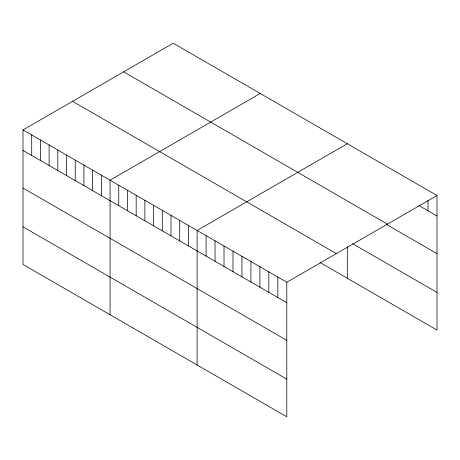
<?xml version="1.0" encoding="UTF-8"?>
<svg xmlns="http://www.w3.org/2000/svg" width="460" height="460" viewBox="0 0 460 460"><rect width="100%" height="100%" fill="white"/><g stroke="black" fill="none" stroke-linecap="round" stroke-linejoin="round"><path stroke-width="0.69" d="M23 129.938L286.798 282.239L286.798 416.777L23 264.477L23 129.938L173.202 43.223L437 195.523L437 330.061L319.947 262.482M260.256 93.478L110.055 180.199L110.055 314.738M347.311 143.738L197.104 230.46L197.104 364.998M286.798 282.239L437 195.523M419.06 205.637L437 215.993M123.636 71.84L387.435 224.141M386.176 224.29L437 253.638M352.693 243.742L437 292.416M72.565 101.321L336.363 253.621M23 150.414L286.798 302.714M23 188.054L286.798 340.354M23 226.837L286.798 379.138M428.03 200.226L428.03 210.818M347.311 246.686L347.311 278.277M277.828 277.064L277.828 297.534M268.858 271.883L268.858 292.359M259.888 266.708L259.888 287.178M250.918 261.527L250.918 282.003M241.948 256.352L241.948 276.822M232.984 251.171L232.984 271.647M224.014 245.991L224.014 266.466M215.044 240.816L215.044 261.286M206.074 235.635L206.074 256.111M188.399 225.434L188.399 245.904M179.693 220.409L179.693 240.879M170.988 215.383L170.988 235.853M162.282 210.352L162.282 230.828M153.577 205.327L153.577 225.802M144.871 200.301L144.871 220.777M136.166 195.276L136.166 215.751M127.466 190.25L127.466 210.726M118.76 185.225L118.76 205.7M101.349 175.174L101.349 195.644M92.644 170.148L92.644 190.618M83.938 165.123L83.938 185.593M75.233 160.097L75.233 180.567M66.528 155.072L66.528 175.542M57.822 150.046L57.822 170.516M49.116 145.015L49.116 165.491M40.411 139.989L40.411 160.465M31.705 134.964L31.705 155.44"/></g></svg>
